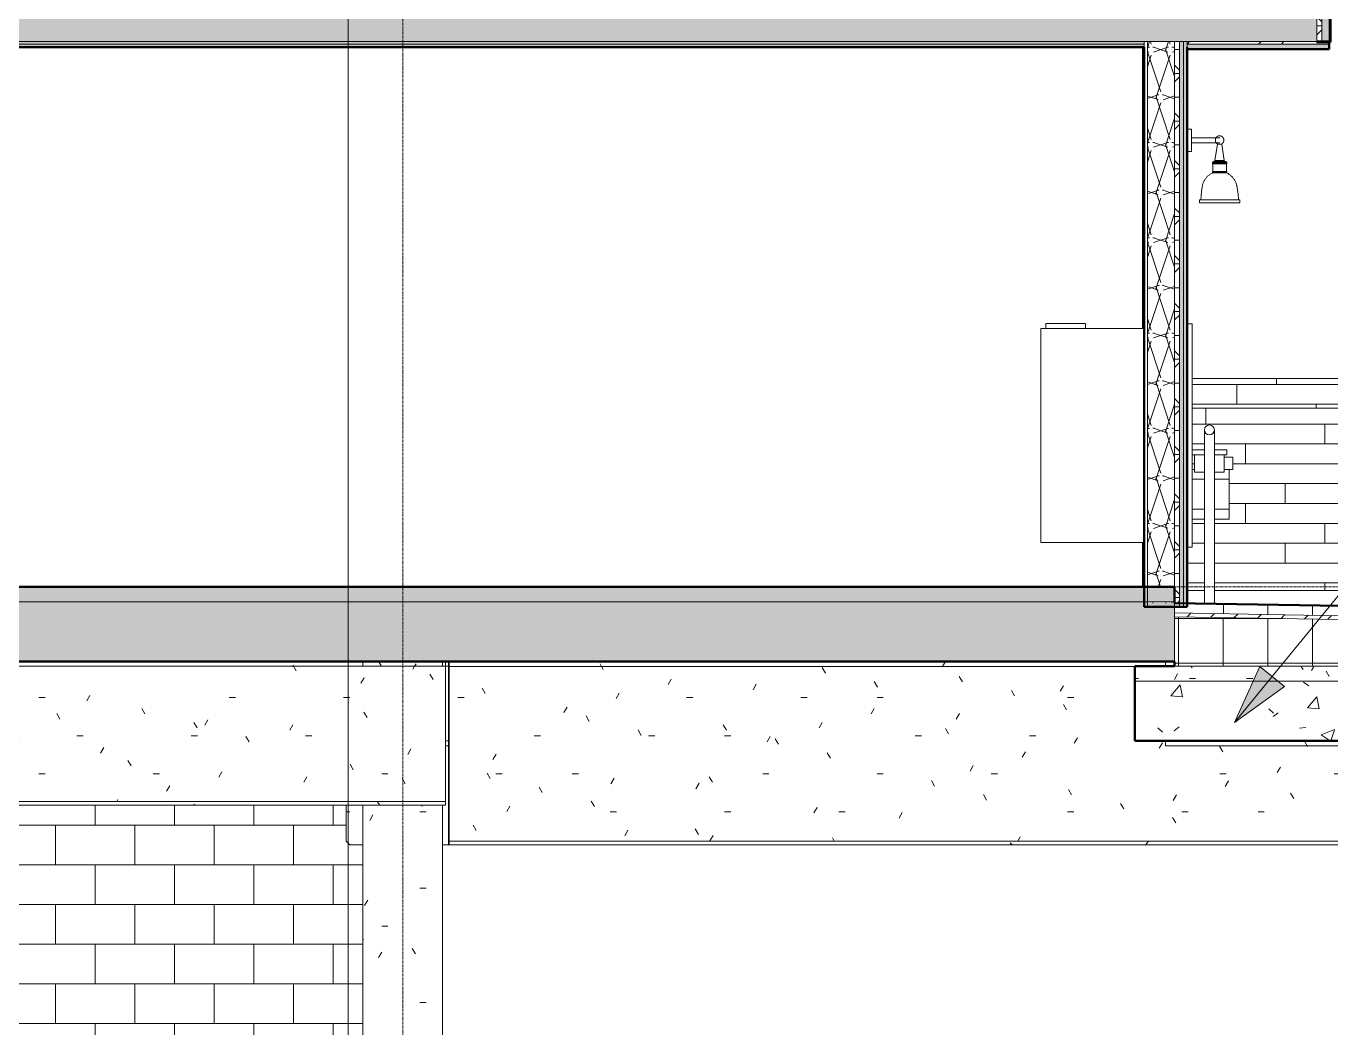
# Model space of a CAD drawing. Header units: inches. Extents: x -4168 to 1483, y -300 to 637.
# Drawn here: x 821.5 to 1084.5, y -88.9 to 113 of the extents above; entities that cross this region are included whole.
import ezdxf

# ---------------------------------------------------------------- set-up
doc = ezdxf.new("R2010")
doc.units = ezdxf.units.IN
doc.header["$MEASUREMENT"] = 0
doc.linetypes.add('Grid Line 1_2_', pattern=[0.875, 0.5, -0.125, 0.125, -0.125])
for name, color, linetype, lineweight in [('0-5', 170, 'Continuous', 5), ('A-CLNG', 13, 'Continuous', 13), ('A-CLNG-1', 135, 'Continuous', 13), ('A-CLNG-2', 254, 'Continuous', 13), ('A-CLNG-3', 13, 'Continuous', 50), ('A-CLNG-PATT-1', 13, 'Continuous', 9), ('A-FLOR-3', 251, 'Continuous', 5), ('A-FLOR-7', 192, 'Continuous', 50), ('A-FLOR-8', 135, 'Continuous', 13), ('A-FLOR-LEVL-1', 51, 'Grid Line 1_2_', 9), ('A-FLOR-MCUT', 51, 'Continuous', 13), ('A-FLOR-PATT-1', 55, 'Continuous', 9), ('A-FLOR-PATT-2', 8, 'Continuous', 9), ('A-GENM-1', 55, 'Continuous', 9), ('A-WALL', 113, 'Continuous', 13), ('A-WALL-3', 135, 'Continuous', 13), ('A-WALL-5', 251, 'Continuous', 5), ('A-WALL-6', 8, 'Continuous', 5), ('A-WALL-7', 254, 'Continuous', 13), ('A-WALL-9', 113, 'Continuous', 50), ('A-WALL-PATT-3', 55, 'Continuous', 9), ('A-WALL-PATT-5', 111, 'Continuous', 9), ('E-LITE-EQPM-1', 55, 'Continuous', 9), ('G-ANNO-SYMB-1', 111, 'Continuous', 9), ('G-ANNO-TEXT', 231, 'Continuous', 9), ('I-WALL-2', 135, 'Continuous', 13), ('Q-SPCQ-1', 55, 'Continuous', 9), ('S-BEAM-1', 55, 'Continuous', 9), ('S-COLS-1', 55, 'Continuous', 9), ('S-GRID-1', 1, 'Grid Line 1_2_', 9)]:
    doc.layers.add(name, color=color, linetype=linetype, lineweight=lineweight)
pattern_1 = [(0, (99.771, 146.633), (30.72, 7.68), [1.267, -21.773, 1.267, -21.773, -122.88]), (0, (99.771, 146.633), (30.72, 7.68), [-46.08, 1.267, -44.813, 1.267, -21.773, -53.76]), (0, (99.771, 146.633), (30.72, 7.68), [-115.2, 1.267, -14.093, 1.267, -37.133]), (120, (111.291, 150.473), (-22.011075, 22.7643), [1.267, -21.773, 1.267, -21.773, -122.88]), (120, (111.291, 150.473), (-22.011075, 22.7643), [-46.08, 1.267, -44.813, 1.267, -21.773, -53.76]), (120, (111.291, 150.473), (-22.011075, 22.7643), [-115.2, 1.267, -14.093, 1.267, -37.133]), (240, (115.131, 165.833), (-8.708925, -30.4443), [1.267, -21.773, 1.267, -21.773, -122.88]), (240, (115.131, 165.833), (-8.708925, -30.4443), [-46.08, 1.267, -44.813, 1.267, -21.773, -53.76]), (240, (115.131, 165.833), (-8.708925, -30.4443), [-115.2, 1.267, -14.093, 1.267, -37.133])]
pattern_2 = [(161.57, (100.2508, 147.113), (-3.8399538, -1.54e-05), [0, -27.322, 3.034, 0]), (18.43, (99.2908, 147.113), (-3.8399538, 1.54e-05), [0, -27.322, 3.034, 0]), (108.43, (100.2508, 147.113), (1.919622, -9.6005246), [9.106, -21.25]), (71.57, (99.2908, 147.113), (1.919622, 9.6005246), [9.106, -21.25])]
pattern_3 = [(0, (99.771, 146.633), (0, 4.798), []), (315, (99.7708, 146.633), (4.798427, 0), [6.786, -6.786]), (45, (99.7708, 146.633), (4.798427, 0), [6.786, -6.786])]
pattern_4 = [(0, (-10964.796, 146.633), (30.72, 7.68), [1.267, -21.773, 1.267, -21.773, -122.88]), (0, (-10964.796, 146.633), (30.72, 7.68), [-46.08, 1.267, -44.813, 1.267, -21.773, -53.76]), (0, (-10964.796, 146.633), (30.72, 7.68), [-115.2, 1.267, -14.093, 1.267, -37.133]), (120, (-10953.276, 150.473), (-22.011075, 22.7643), [1.267, -21.773, 1.267, -21.773, -122.88]), (120, (-10953.276, 150.473), (-22.011075, 22.7643), [-46.08, 1.267, -44.813, 1.267, -21.773, -53.76]), (120, (-10953.276, 150.473), (-22.011075, 22.7643), [-115.2, 1.267, -14.093, 1.267, -37.133]), (240, (-10949.436, 165.833), (-8.708925, -30.4443), [1.267, -21.773, 1.267, -21.773, -122.88]), (240, (-10949.436, 165.833), (-8.708925, -30.4443), [-46.08, 1.267, -44.813, 1.267, -21.773, -53.76]), (240, (-10949.436, 165.833), (-8.708925, -30.4443), [-115.2, 1.267, -14.093, 1.267, -37.133])]
pattern_5 = [(50, (99.77, 146.633), (27.5427, -2.4099), [2.88, -31.68]), (355, (99.77, 146.633), (-5.32784, 28.8843), [2.304, -25.344]), (100.451, (102.067, 146.432), (22.2153, 26.4739), [2.448, -26.924]), (46.184, (99.77, 154.313), (40.9819, -6.3564), [4.32, -47.52]), (96.636, (103.187, 153.784), (35.8907, 37.4062), [3.671, -40.386]), (351.184, (99.77, 154.313), (35.891, 37.4062), [3.456, -38.016]), (21, (103.61, 152.393), (22.92104, -15.46073), [2.88, -31.68]), (326, (103.61, 152.393), (9.3435, 27.84574), [2.304, -25.344]), (71.451, (105.522, 151.105), (32.2648, 12.3844), [2.448, -26.924]), (37.5, (99.771, 146.633), (0.466855, 12.78271), [1.267, -23.77, 1.267, -24.461, -25.44]), (37.5, (99.771, 146.633), (0.466855, 12.78271), [-50.765, 1.267, -24.173]), (7.5, (99.771, 146.633), (10.10159, 15.14509), [1.267, -13.402, 1.267, -23.194, -9.696]), (7.5, (99.771, 146.633), (10.10159, 15.14509), [-39.13, 1.267, -8.429]), (327.5, (91.208, 146.633), (20.49916, -0.86578), [1.267, -8.333, 1.267, -28.685, -39.744]), (327.5, (91.208, 146.633), (20.49916, -0.86578), [-39.552, 1.267, -38.477]), (317.5, (87.368, 146.633), (22.39478, 3.8443), [1.267, -11.213, 1.267, -18.624, -28.224]), (317.5, (87.368, 146.633), (22.39478, 3.8443), [-32.371, 1.267, -26.957])]
pattern_6 = [(0, (99.771, 146.633), (15.36, 3.84), [1.267, -10.253, 1.267, -10.253, -61.44]), (0, (99.771, 146.633), (15.36, 3.84), [-23.04, 1.267, -21.773, 1.267, -10.253, -26.88]), (0, (99.771, 146.633), (15.36, 3.84), [-57.6, 1.267, -6.413, 1.267, -17.933]), (120, (105.531, 148.553), (-11.005538, 11.38215), [1.267, -10.253, 1.267, -10.253, -61.44]), (120, (105.531, 148.553), (-11.005538, 11.38215), [-23.04, 1.267, -21.773, 1.267, -10.253, -26.88]), (120, (105.531, 148.553), (-11.005538, 11.38215), [-57.6, 1.267, -6.413, 1.267, -17.933]), (240, (107.451, 156.233), (-4.354462, -15.22215), [1.267, -10.253, 1.267, -10.253, -61.44]), (240, (107.451, 156.233), (-4.354462, -15.22215), [-23.04, 1.267, -21.773, 1.267, -10.253, -26.88]), (240, (107.451, 156.233), (-4.354462, -15.22215), [-57.6, 1.267, -6.413, 1.267, -17.933])]

# ---------------------------------------------------------------- blocks, each defined once
blk = doc.blocks.new('CTR - 1st Phase - Common Walls_rvt-2-BUILDING SECTION - EAST_WEST AT RAMP - LOOKING SOUTH')
at = {"layer": 'I-WALL-2'}
for p, q in [((-10018.09, 52.06), (-10018.09, 108.75)), ((-10018.09, 0), (-10018.09, 8.94))]:
    blk.add_line(p, q, dxfattribs=at)
blk = doc.blocks.new('Concrete-Rectangular-Column - ONE-V15-BUILDING SECTION - EAST_WEST AT RAMP - LOOKING SOUTH')
at = {"layer": 'S-COLS-1'}
h = blk.add_hatch(dxfattribs=at)
h.set_pattern_fill('FP_23', color=256, style=0, pattern_type=2)
h.set_pattern_definition(pattern_4)
h.paths.add_polyline_path([(-10175.19, -151.75), (-10159.19, -151.75), (-10159.19, -44), (-10175.19, -44)], flags=0)
h.paths.add_polyline_path([(-10175.19, -16), (-10159.19, -16), (-10159.19, -15), (-10175.19, -15)], flags=0)
for p, q in [((-10175.19, -15), (-10175.19, -16)), ((-10159.19, -15), (-10159.19, -16)), ((-10175.19, -44), (-10175.19, -151.75)), ((-10159.19, -44), (-10159.19, -151.75))]:
    blk.add_line(p, q, dxfattribs=at)
blk = doc.blocks.new('gas_meter_manifold_5854 - Plumbing Gas Meter 3d Manifolded-2102305-BUILDING SECTION - EAST_WEST AT RAMP - LOOKING SOUTH')
at = {"layer": 'A-GENM-1'}
for p, q in [((-10005.59, 31.63), (-10005.59, -3.35)), ((-10003.59, -3.37), (-10003.59, 31.63)), ((-10003.59, -3.37), (-10004.59, -3.37))]:
    blk.add_line(p, q, dxfattribs=at)
for start, end in [(90, 270), (270, 90)]:
    blk.add_arc((-10004.59, 31.63), 1, start, end, dxfattribs=at)
for points in [[(-10005.59, 31.63), (-10005.59, 31.57), (-10005.58, 31.51), (-10005.57, 31.44)], [(-10003.61, 31.44), (-10003.59, 31.51), (-10003.59, 31.57), (-10003.59, 31.63)], [(-10005.27, 30.91), (-10005.26, 30.9), (-10005.23, 30.87), (-10005.19, 30.83), (-10005.14, 30.8), (-10005.11, 30.78), (-10005.09, 30.77)], [(-10004.09, 30.77), (-10004.07, 30.78), (-10004.03, 30.8), (-10003.99, 30.83), (-10003.94, 30.87), (-10003.91, 30.9), (-10003.9, 30.91)]]:
    blk.add_open_spline(points, degree=3, dxfattribs=at)
for points, knots in [([(-10005.54, 31.33), (-10005.53, 31.31), (-10005.51, 31.25), (-10005.49, 31.2), (-10005.48, 31.18)], [0.224092, 0.224092, 0.224092, 0.224092, 0.2857143, 0.3456524, 0.3456524, 0.3456524, 0.3456524]), ([(-10005.49, 31.21), (-10005.49, 31.21), (-10005.5, 31.23), (-10005.51, 31.26), (-10005.52, 31.27)], [0.67975318, 0.67975318, 0.67975318, 0.67975318, 0.6875, 0.7309417, 0.7309417, 0.7309417, 0.7309417]), ([(-10005.39, 31.04), (-10005.4, 31.05), (-10005.41, 31.07), (-10005.43, 31.09), (-10005.43, 31.1)], [0.54233615, 0.54233615, 0.54233615, 0.54233615, 0.5625, 0.59620841, 0.59620841, 0.59620841, 0.59620841]), ([(-10005.41, 31.07), (-10005.41, 31.06), (-10005.38, 31.03), (-10005.36, 30.99), (-10005.34, 30.97), (-10005.33, 30.97)], [0.42857143, 0.42857143, 0.42857143, 0.42857143, 0.46428571, 0.5, 0.51997762, 0.51997762, 0.51997762, 0.51997762]), ([(-10003.84, 30.97), (-10003.84, 30.97), (-10003.81, 31.01), (-10003.78, 31.04), (-10003.76, 31.07)], [0.48002238, 0.48002238, 0.48002238, 0.48002238, 0.5, 0.57142857, 0.57142857, 0.57142857, 0.57142857]), ([(-10003.74, 31.1), (-10003.75, 31.09), (-10003.76, 31.07), (-10003.78, 31.05), (-10003.78, 31.04)], [0.40379159, 0.40379159, 0.40379159, 0.40379159, 0.4375, 0.45766385, 0.45766385, 0.45766385, 0.45766385]), ([(-10003.7, 31.18), (-10003.68, 31.2), (-10003.66, 31.25), (-10003.64, 31.31), (-10003.63, 31.33)], [0.6543476, 0.6543476, 0.6543476, 0.6543476, 0.7142857, 0.775908, 0.775908, 0.775908, 0.775908]), ([(-10003.65, 31.27), (-10003.66, 31.26), (-10003.67, 31.23), (-10003.68, 31.21), (-10003.68, 31.21)], [0.2690583, 0.2690583, 0.2690583, 0.2690583, 0.3125, 0.32024682, 0.32024682, 0.32024682, 0.32024682])]:
    blk.add_open_spline(points, degree=3, knots=knots, dxfattribs=at)
blk = doc.blocks.new('Plumbing Gas Meter 3d single - Plumbing Gas Meter 3d single-2101173-BUILDING SECTION - EAST_WEST AT RAMP - LOOKING SOUTH')
at = {"layer": 'Q-SPCQ-1'}
for p, q in [((-10008.09, 27.63), (-10008.09, 26.63)), ((-10008.09, 27.63), (-10007.09, 27.63)), ((-10007.09, 26.63), (-10008.09, 26.63)), ((-10007.59, 26.63), (-10007.59, 23.14)), ((-10007.09, 27.63), (-10005.59, 27.63)), ((-10005.59, 26.63), (-10007.09, 26.63)), ((-10003.59, 27.63), (-10002.09, 27.63)), ((-10002.09, 26.63), (-10003.59, 26.63)), ((-10002.09, 27.63), (-10001.09, 27.63)), ((-10001.09, 26.63), (-10002.09, 26.63)), ((-10001.59, 26.63), (-10001.59, 23.14)), ((-10001.09, 26.63), (-10001.09, 27.63)), ((-9999.84, 26.13), (-10001.59, 26.13)), ((-9999.84, 26.13), (-9999.84, 23.63)), ((-10007.59, 23.63), (-10008.09, 23.63)), ((-10008.09, 21.69), (-10005.59, 21.69)), ((-10005.59, 23.14), (-10007.59, 23.14)), ((-10001.59, 23.14), (-10003.59, 23.14)), ((-10003.59, 21.69), (-10000.59, 21.69)), ((-10000.59, 23.63), (-10001.59, 23.63)), ((-10000.59, 23.63), (-10000.59, 21.69)), ((-9999.84, 23.63), (-10000.59, 23.63)), ((-10000.59, 21.69), (-10000.59, 15.69)), ((-10008.09, 15.69), (-10005.59, 15.69)), ((-10008.09, 13.63), (-10005.59, 13.63)), ((-10003.59, 15.69), (-10000.59, 15.69)), ((-10003.59, 13.63), (-10000.59, 13.63)), ((-10000.59, 15.69), (-10000.59, 13.63))]:
    blk.add_line(p, q, dxfattribs=at)
blk = doc.blocks.new('VISA-OW2400-02-SASS - OW2400-L30K-MVOLT-V18-BUILDING SECTION - EAST_WEST AT RAMP - LOOKING SOUTH')
at = {"layer": 'E-LITE-EQPM-1'}
for p, q in [((-10008.22, 92.25), (-10009.02, 92.25)), ((-10009.02, 90), (-10009.02, 92.25)), ((-10008.22, 92.25), (-10008.22, 90)), ((-10009.02, 87.75), (-10009.02, 90)), ((-10002.46, 90.5), (-10008.22, 90.5)), ((-10008.22, 90), (-10008.22, 87.75)), ((-10008.22, 89.5), (-10002.46, 89.5)), ((-10009.02, 87.75), (-10008.22, 87.75)), ((-10002.96, 89.22), (-10003.48, 85.93)), ((-10002.11, 89.22), (-10002.96, 89.22)), ((-10001.59, 85.93), (-10002.11, 89.22)), ((-10003.98, 85.54), (-10003.98, 85.29)), ((-10001.08, 85.54), (-10003.98, 85.54)), ((-10003.98, 85.29), (-10003.91, 85.22)), ((-10001.08, 85.29), (-10003.98, 85.29)), ((-10003.91, 85.22), (-10003.91, 83.72)), ((-10001.15, 85.22), (-10003.91, 85.22)), ((-10002.94, 85.7), (-10003.7, 85.7)), ((-10003.7, 85.7), (-10003.48, 85.7)), ((-10001.59, 85.93), (-10003.48, 85.93)), ((-10001.36, 85.7), (-10002.89, 85.7)), ((-10001.7, 85.7), (-10001.36, 85.7)), ((-10001.15, 85.22), (-10001.08, 85.29)), ((-10001.15, 83.72), (-10001.15, 85.22)), ((-10001.08, 85.29), (-10001.08, 85.54)), ((-10003.91, 83.72), (-10003.98, 83.66)), ((-10003.98, 83.66), (-10003.98, 83.41)), ((-10001.08, 83.66), (-10003.98, 83.66)), ((-10001.08, 83.41), (-10003.98, 83.41)), ((-10001.15, 83.72), (-10003.91, 83.72)), ((-10001.08, 83.66), (-10001.15, 83.72)), ((-10001.08, 83.41), (-10001.08, 83.66)), ((-10006.59, 77.98), (-10006.59, 77.38)), ((-10006.59, 77.98), (-9998.48, 77.98)), ((-9998.48, 77.38), (-10006.59, 77.38)), ((-9998.48, 77.38), (-9998.48, 77.98))]:
    blk.add_line(p, q, dxfattribs=at)
at = {"layer": 'E-LITE-EQPM-1', "flags": 128}
for points in [[(-10002.96, 89.22), (-10002.99, 89.24), (-10003.02, 89.26), (-10003.05, 89.29), (-10003.07, 89.31), (-10003.1, 89.34), (-10003.13, 89.36), (-10003.15, 89.39), (-10003.18, 89.42), (-10003.2, 89.45), (-10003.22, 89.48), (-10003.24, 89.51), (-10003.26, 89.54), (-10003.28, 89.57), (-10003.29, 89.6), (-10003.31, 89.64), (-10003.32, 89.67), (-10003.34, 89.71), (-10003.35, 89.74), (-10003.36, 89.78), (-10003.36, 89.81), (-10003.37, 89.85), (-10003.38, 89.89), (-10003.38, 89.92), (-10003.38, 89.96), (-10003.38, 90), (-10003.38, 90.03), (-10003.38, 90.07), (-10003.38, 90.11), (-10003.37, 90.14), (-10003.37, 90.18), (-10003.36, 90.22), (-10003.35, 90.25), (-10003.34, 90.29), (-10003.33, 90.32), (-10003.31, 90.36), (-10003.3, 90.39), (-10003.28, 90.42), (-10003.26, 90.46), (-10003.25, 90.49), (-10003.23, 90.52), (-10003.2, 90.55), (-10003.18, 90.58), (-10003.16, 90.61), (-10003.13, 90.63), (-10003.11, 90.66), (-10003.08, 90.68), (-10003.05, 90.71), (-10003.02, 90.73), (-10002.99, 90.75), (-10002.96, 90.77), (-10002.93, 90.79), (-10002.9, 90.81), (-10002.87, 90.83), (-10002.83, 90.84), (-10002.8, 90.86), (-10002.77, 90.87), (-10002.73, 90.88), (-10002.7, 90.89), (-10002.66, 90.9), (-10002.62, 90.91), (-10002.59, 90.91), (-10002.55, 90.92), (-10002.53, 90.92)], [(-10002.53, 90.92), (-10002.5, 90.92), (-10002.46, 90.91), (-10002.42, 90.91), (-10002.39, 90.9), (-10002.35, 90.89), (-10002.32, 90.88), (-10002.28, 90.87), (-10002.25, 90.85), (-10002.21, 90.84), (-10002.18, 90.82), (-10002.15, 90.8), (-10002.12, 90.78), (-10002.09, 90.76), (-10002.06, 90.74), (-10002.03, 90.72), (-10002, 90.7), (-10001.97, 90.67), (-10001.94, 90.65), (-10001.92, 90.62), (-10001.89, 90.59), (-10001.87, 90.56), (-10001.85, 90.53), (-10001.83, 90.5), (-10001.81, 90.47), (-10001.79, 90.44), (-10001.77, 90.41), (-10001.76, 90.37), (-10001.75, 90.34), (-10001.73, 90.3), (-10001.72, 90.27), (-10001.71, 90.23), (-10001.7, 90.2), (-10001.7, 90.16), (-10001.69, 90.12), (-10001.69, 90.09), (-10001.68, 90.05), (-10001.68, 90.01), (-10001.68, 89.98), (-10001.68, 89.94), (-10001.69, 89.9), (-10001.69, 89.87), (-10001.7, 89.83), (-10001.7, 89.79), (-10001.71, 89.76), (-10001.72, 89.72), (-10001.74, 89.69), (-10001.75, 89.65), (-10001.76, 89.62), (-10001.78, 89.59), (-10001.8, 89.55), (-10001.82, 89.52), (-10001.84, 89.49), (-10001.86, 89.46), (-10001.88, 89.43), (-10001.9, 89.4), (-10001.93, 89.38), (-10001.95, 89.35), (-10001.98, 89.32), (-10002.01, 89.3), (-10002.03, 89.28), (-10002.06, 89.25), (-10002.09, 89.23), (-10002.11, 89.22)], [(-10003.98, 85.54), (-10003.97, 85.56), (-10003.96, 85.57), (-10003.94, 85.58), (-10003.93, 85.59), (-10003.92, 85.61), (-10003.9, 85.62), (-10003.89, 85.63), (-10003.87, 85.64), (-10003.86, 85.65), (-10003.84, 85.66), (-10003.83, 85.66), (-10003.81, 85.67), (-10003.79, 85.68), (-10003.78, 85.68), (-10003.76, 85.69), (-10003.74, 85.69), (-10003.72, 85.7), (-10003.71, 85.7), (-10003.7, 85.7)], [(-10003.7, 85.7), (-10003.69, 85.7), (-10003.69, 85.7), (-10003.68, 85.7), (-10003.67, 85.71), (-10003.66, 85.71), (-10003.65, 85.71), (-10003.64, 85.71), (-10003.63, 85.71), (-10003.62, 85.72), (-10003.62, 85.72), (-10003.61, 85.72), (-10003.6, 85.73), (-10003.59, 85.73), (-10003.58, 85.74), (-10003.58, 85.74), (-10003.57, 85.75), (-10003.56, 85.75), (-10003.55, 85.76), (-10003.55, 85.76), (-10003.54, 85.77), (-10003.54, 85.78), (-10003.53, 85.78), (-10003.52, 85.79), (-10003.52, 85.8), (-10003.51, 85.81), (-10003.51, 85.81), (-10003.5, 85.82), (-10003.5, 85.83), (-10003.5, 85.84), (-10003.49, 85.85), (-10003.49, 85.85), (-10003.49, 85.86), (-10003.49, 85.87), (-10003.48, 85.88), (-10003.48, 85.89), (-10003.48, 85.9), (-10003.48, 85.91), (-10003.48, 85.92), (-10003.48, 85.93), (-10003.48, 85.93)], [(-10001.59, 85.93), (-10001.59, 85.92), (-10001.59, 85.91), (-10001.59, 85.9), (-10001.58, 85.89), (-10001.58, 85.88), (-10001.58, 85.87), (-10001.58, 85.87), (-10001.58, 85.86), (-10001.57, 85.85), (-10001.57, 85.84), (-10001.57, 85.83), (-10001.56, 85.82), (-10001.56, 85.82), (-10001.55, 85.81), (-10001.55, 85.8), (-10001.54, 85.79), (-10001.54, 85.79), (-10001.53, 85.78), (-10001.53, 85.77), (-10001.52, 85.77), (-10001.51, 85.76), (-10001.51, 85.75), (-10001.5, 85.75), (-10001.49, 85.74), (-10001.48, 85.74), (-10001.48, 85.73), (-10001.47, 85.73), (-10001.46, 85.72), (-10001.45, 85.72), (-10001.44, 85.72), (-10001.44, 85.71), (-10001.43, 85.71), (-10001.42, 85.71), (-10001.41, 85.71), (-10001.4, 85.71), (-10001.39, 85.7), (-10001.38, 85.7), (-10001.37, 85.7), (-10001.36, 85.7), (-10001.36, 85.7)], [(-10001.36, 85.7), (-10001.34, 85.7), (-10001.33, 85.69), (-10001.31, 85.69), (-10001.29, 85.68), (-10001.27, 85.68), (-10001.26, 85.67), (-10001.24, 85.66), (-10001.22, 85.66), (-10001.21, 85.65), (-10001.19, 85.64), (-10001.18, 85.63), (-10001.16, 85.62), (-10001.15, 85.61), (-10001.14, 85.59), (-10001.12, 85.58), (-10001.11, 85.57), (-10001.1, 85.56), (-10001.08, 85.54), (-10001.08, 85.54)], [(-10005.98, 80.85), (-10005.95, 80.99), (-10005.92, 81.12), (-10005.88, 81.26), (-10005.83, 81.4), (-10005.78, 81.53), (-10005.72, 81.66), (-10005.66, 81.79), (-10005.59, 81.91), (-10005.52, 82.04), (-10005.44, 82.16), (-10005.36, 82.28), (-10005.27, 82.39), (-10005.18, 82.5), (-10005.09, 82.61), (-10004.99, 82.71), (-10004.88, 82.81), (-10004.77, 82.9), (-10004.66, 82.99), (-10004.55, 83.08), (-10004.43, 83.16), (-10004.31, 83.23), (-10004.18, 83.3), (-10004.06, 83.37), (-10003.98, 83.41)], [(-10001.08, 83.41), (-10000.96, 83.34), (-10000.83, 83.28), (-10000.71, 83.2), (-10000.59, 83.12), (-10000.47, 83.04), (-10000.36, 82.95), (-10000.25, 82.86), (-10000.14, 82.77), (-10000.04, 82.67), (-9999.94, 82.56), (-9999.85, 82.45), (-9999.76, 82.34), (-9999.67, 82.23), (-9999.59, 82.11), (-9999.52, 81.99), (-9999.45, 81.86), (-9999.38, 81.74), (-9999.32, 81.61), (-9999.27, 81.47), (-9999.22, 81.34), (-9999.17, 81.2), (-9999.13, 81.07), (-9999.1, 80.93), (-9999.08, 80.85)], [(-10006.34, 77.98), (-10006.27, 78.83), (-10006.18, 79.68), (-10006.04, 80.52), (-10005.98, 80.85)], [(-9999.08, 80.85), (-9998.94, 80), (-9998.82, 79.16), (-9998.75, 78.3), (-9998.73, 77.98)]]:
    blk.add_lwpolyline(points, dxfattribs=at)
blk = doc.blocks.new('V-Series_EWC4_SPVU_RFA_2015 - 1ST FLOOR-V19-BUILDING SECTION - EAST_WEST AT RAMP - LOOKING SOUTH')
at = {"layer": 'A-GENM-1'}
for p, q in [((-10037.53, 53.06), (-10029.53, 53.06)), ((-10037.53, 52.06), (-10037.53, 53.06)), ((-10029.53, 53.06), (-10029.53, 52.06)), ((-10008.09, 53), (-10009.09, 53)), ((-10008.09, 53), (-10008.09, 8)), ((-10038.53, 52.06), (-10017.71, 52.06)), ((-10038.53, 51.56), (-10038.53, 52.06)), ((-10038.53, 8.94), (-10038.53, 51.56)), ((-10017.71, 8.94), (-10038.53, 8.94)), ((-10008.09, 8), (-10009.09, 8))]:
    blk.add_line(p, q, dxfattribs=at)
blk = doc.blocks.new('Beam 2 Levels - _A_-2543524-BUILDING SECTION - EAST_WEST AT RAMP - LOOKING SOUTH')
at = {"layer": 'S-BEAM-1'}
h = blk.add_hatch(dxfattribs=at)
h.set_pattern_fill('FP_23', color=256, style=0, pattern_type=2)
h.set_pattern_definition(pattern_4)
h.paths.add_polyline_path([(-10157.85, -16.02), (-10157.85, -15), (-10157.96, -15), (-10157.96, -16.02)], flags=0)
h.paths.add_polyline_path([(-10013.45, -16), (-10011.59, -16), (-10011.59, -15), (-10013.45, -15)], flags=0)
h = blk.add_hatch(dxfattribs=at)
h.set_pattern_fill('FP_23', color=256, style=0, pattern_type=2)
h.set_pattern_definition(pattern_4)
h.paths.add_polyline_path([(-10157.96, -51.21), (-10157.85, -51.2), (-10157.85, -16.02), (-10157.96, -16.02), (-10157.96, -32)], flags=0)
h = blk.add_hatch(dxfattribs=at)
h.set_pattern_fill('FP_56', color=256, style=0, pattern_type=2)
h.set_pattern_definition([(0, (-10964.796, 349.91), (30.72, 5.431), [1.267, -21.773, 1.267, -21.773, -122.88]), (0, (-10964.796, 349.91), (30.72, 5.431), [-46.08, 1.267, -44.813, 1.267, -21.773, -53.76]), (0, (-10964.796, 349.91), (30.72, 5.431), [-115.2, 1.267, -14.093, 1.267, -37.133]), (129.232, (-10953.276, 352.626), (-22.01134, 16.097085), [1.002, -17.213, 1.002, -114.358]), (129.232, (-10953.276, 352.626), (-22.01134, 16.097085), [-19.217, -17.213, 1.002, -35.428, -60.716]), (129.232, (-10953.276, 352.626), (-22.01134, 16.097085), [-72.859, 1.002, -17.213, 1.002, -41.499]), (129.232, (-10953.276, 352.626), (-22.01134, 16.097085), [-92.075, -11.141, 1.002, -29.356]), (230.768, (-10949.436, 363.487), (-8.709237, -21.52714), [1.002, -17.213, 1.002, -114.358]), (230.768, (-10949.436, 363.487), (-8.709237, -21.52714), [-19.217, -17.213, 1.002, -35.428, -60.716]), (230.768, (-10949.436, 363.487), (-8.709237, -21.52714), [-72.859, 1.002, -17.213, 1.002, -41.499]), (230.768, (-10949.436, 363.487), (-8.709237, -21.52714), [-92.075, -11.141, 1.002, -29.356])])
h.paths.add_polyline_path([(-10157.85, -52), (-10157.85, -51.21), (-10157.96, -51.21), (-10157.96, -52)], flags=0)
for p, q in [((-10157.96, -16.02), (-10157.96, -15)), ((-10157.96, -51.21), (-10157.96, -16.02)), ((-10157.85, -16.02), (-10157.96, -16.02)), ((-10157.96, -52), (-10157.96, -51.21)), ((-10157.85, -51.21), (-10157.96, -51.21)), ((-10157.85, -52), (-10157.96, -52))]:
    blk.add_line(p, q, dxfattribs=at)
blk = doc.blocks.new('Inverted Tee Beam - 24IT40-2543527-BUILDING SECTION - EAST_WEST AT RAMP - LOOKING SOUTH')
at = {"layer": 'S-BEAM-1'}
h = blk.add_hatch(dxfattribs=at)
h.set_pattern_fill('FP_23', color=256, style=0, pattern_type=2)
h.set_pattern_definition(pattern_4)
h.paths.add_polyline_path([(-10450.79, -16), (-10175.19, -16), (-10175.19, -15), (-10458.16, -15), (-10458.16, -16)], flags=0)
h.paths.add_polyline_path([(-10158.57, -16), (-10158.57, -15), (-10159.19, -15), (-10159.19, -16)], flags=0)
h = blk.add_hatch(dxfattribs=at)
h.set_pattern_fill('FP_23', color=256, style=0, pattern_type=2)
h.set_pattern_definition(pattern_4)
h.paths.add_polyline_path([(-10274.24, -43.21), (-10158.57, -43.21), (-10158.57, -16), (-10458.16, -16), (-10458.16, -43.21), (-10353.74, -43.21)], flags=0)
h = blk.add_hatch(dxfattribs=at)
h.set_pattern_fill('FP_57', color=256, style=0, pattern_type=2)
h.set_pattern_definition([(0, (-10964.796, 190.41), (30.72, 5.431), [1.267, -21.773, 1.267, -21.773, -122.88]), (0, (-10964.796, 190.41), (30.72, 5.431), [-46.08, 1.267, -44.813, 1.267, -21.773, -53.76]), (0, (-10964.796, 190.41), (30.72, 5.431), [-115.2, 1.267, -14.093, 1.267, -37.133]), (129.232, (-10953.276, 193.126), (-22.01134, 16.097085), [1.002, -17.213, 1.002, -114.358]), (129.232, (-10953.276, 193.126), (-22.01134, 16.097085), [-19.217, -17.213, 1.002, -35.428, -60.716]), (129.232, (-10953.276, 193.126), (-22.01134, 16.097085), [-72.859, 1.002, -17.213, 1.002, -41.499]), (129.232, (-10953.276, 193.126), (-22.01134, 16.097085), [-92.075, -11.141, 1.002, -29.356]), (230.768, (-10949.436, 203.987), (-8.709237, -21.52714), [1.002, -17.213, 1.002, -114.358]), (230.768, (-10949.436, 203.987), (-8.709237, -21.52714), [-19.217, -17.213, 1.002, -35.428, -60.716]), (230.768, (-10949.436, 203.987), (-8.709237, -21.52714), [-72.859, 1.002, -17.213, 1.002, -41.499]), (230.768, (-10949.436, 203.987), (-8.709237, -21.52714), [-92.075, -11.141, 1.002, -29.356])])
h.paths.add_polyline_path([(-10353.23, -44), (-10158.57, -44), (-10158.57, -43.21), (-10458.16, -43.21), (-10458.16, -44), (-10387.39, -44)], flags=0)
for p, q in [((-10158.57, -15), (-10158.57, -16)), ((-10458.16, -16), (-10158.57, -16)), ((-10158.57, -16), (-10158.57, -43.21)), ((-10458.16, -43.21), (-10158.57, -43.21)), ((-10458.16, -44), (-10158.57, -44)), ((-10158.57, -43.21), (-10158.57, -44))]:
    blk.add_line(p, q, dxfattribs=at)
blk = doc.blocks.new('Beam 2 Levels - _A_-2543543-BUILDING SECTION - EAST_WEST AT RAMP - LOOKING SOUTH')
at = {"layer": 'S-BEAM-1'}
h = blk.add_hatch(dxfattribs=at)
h.set_pattern_fill('FP_23', color=256, style=0, pattern_type=2)
h.set_pattern_definition(pattern_4)
h.paths.add_polyline_path([(-10157.85, -16.02), (-10013.45, -16), (-10013.45, -15), (-10157.85, -15)], flags=0)
h = blk.add_hatch(dxfattribs=at)
h.set_pattern_fill('FP_23', color=256, style=0, pattern_type=2)
h.set_pattern_definition(pattern_4)
h.paths.add_polyline_path([(-10071.94, -51.21), (-9966.88, -51.21), (-9966.88, -32), (-10013.45, -32), (-10013.45, -31), (-10019.59, -31), (-10019.59, -16.02), (-10157.85, -16.02), (-10157.85, -51.21), (-10148.64, -51.21)], flags=0)
h = blk.add_hatch(dxfattribs=at)
h.set_pattern_fill('FP_23', color=256, style=0, pattern_type=2)
h.set_pattern_definition(pattern_4)
h.paths.add_polyline_path([(-10009.45, -32), (-9966.88, -32), (-9966.88, -31), (-10013.45, -31), (-10013.45, -32)], flags=0)
h = blk.add_hatch(dxfattribs=at)
h.set_pattern_fill('FP_59', color=256, style=0, pattern_type=2)
h.set_pattern_definition([(0, (-10964.796, 186.41), (30.72, 5.431), [1.267, -21.773, 1.267, -21.773, -122.88]), (0, (-10964.796, 186.41), (30.72, 5.431), [-46.08, 1.267, -44.813, 1.267, -21.773, -53.76]), (0, (-10964.796, 186.41), (30.72, 5.431), [-115.2, 1.267, -14.093, 1.267, -37.133]), (129.232, (-10953.276, 189.126), (-22.01134, 16.097085), [1.002, -17.213, 1.002, -114.358]), (129.232, (-10953.276, 189.126), (-22.01134, 16.097085), [-19.217, -17.213, 1.002, -35.428, -60.716]), (129.232, (-10953.276, 189.126), (-22.01134, 16.097085), [-72.859, 1.002, -17.213, 1.002, -41.499]), (129.232, (-10953.276, 189.126), (-22.01134, 16.097085), [-92.075, -11.141, 1.002, -29.356]), (230.768, (-10949.436, 199.987), (-8.709237, -21.52714), [1.002, -17.213, 1.002, -114.358]), (230.768, (-10949.436, 199.987), (-8.709237, -21.52714), [-19.217, -17.213, 1.002, -35.428, -60.716]), (230.768, (-10949.436, 199.987), (-8.709237, -21.52714), [-72.859, 1.002, -17.213, 1.002, -41.499]), (230.768, (-10949.436, 199.987), (-8.709237, -21.52714), [-92.075, -11.141, 1.002, -29.356])])
h.paths.add_polyline_path([(-10071.94, -52), (-9966.88, -52), (-9966.88, -51.21), (-10157.85, -51.21), (-10157.85, -52), (-10148.64, -52)], flags=0)
for p, q in [((-10157.85, -16.02), (-10157.85, -15)), ((-10013.45, -15), (-10013.45, -16)), ((-10157.85, -51.21), (-10157.85, -16.02)), ((-10019.59, -16.02), (-10157.85, -16.02)), ((-10013.45, -31), (-10013.45, -32)), ((-9966.88, -32), (-10013.45, -32)), ((-10157.85, -52), (-10157.85, -51.21)), ((-9966.88, -51.21), (-10157.85, -51.21)), ((-9966.88, -52), (-10157.85, -52))]:
    blk.add_line(p, q, dxfattribs=at)
blk = doc.blocks.new('Beam 2 Levels_01 - _B_-2543548-BUILDING SECTION - EAST_WEST AT RAMP - LOOKING SOUTH')
at = {"layer": 'S-BEAM-1'}
h = blk.add_hatch(dxfattribs=at)
h.set_pattern_fill('FP_23', color=256, style=0, pattern_type=2)
h.set_pattern_definition(pattern_4)
h.paths.add_polyline_path([(-10158.57, -52), (-10157.96, -52), (-10157.96, -32), (-10158.57, -32), (-10158.57, -44), (-10159.19, -44), (-10159.19, -52)], flags=0)
h.paths.add_polyline_path([(-10177.81, -52), (-10175.19, -52), (-10175.19, -44), (-10178.6, -44), (-10178.6, -51.21)], flags=0)
for p, q in [((-10157.96, -32), (-10158.57, -32)), ((-10178.6, -44), (-10178.6, -51.21)), ((-10178.6, -51.21), (-10177.81, -52)), ((-10177.81, -52), (-10175.19, -52)), ((-10159.19, -52), (-10157.96, -52))]:
    blk.add_line(p, q, dxfattribs=at)

msp = doc.modelspace()

# ---------------------------------------------------------------- hatches: boundary and pattern name
at = {"layer": 'A-CLNG-2'}
h = msp.add_hatch(color=256, dxfattribs=at)
h.paths.add_polyline_path([(-1053.7726, 108.375), (-1025.1226, 108.375), (-1025.1226, 109.375), (-1053.7726, 109.375), (-1053.7726, 108.6775)], flags=0)
h.paths.add_polyline_path([(1084.1274, 108.375), (1084.1274, 109.375), (1055.4774, 109.375), (1055.4774, 108.375), (1081.3528, 108.375)], flags=0)
at = {"layer": 'A-CLNG-PATT-1'}
h = msp.add_hatch(dxfattribs=at)
h.set_pattern_fill('FP_39', color=256, style=0, pattern_type=2)
h.set_pattern_definition([(45, (99.771, 146.633), (-9.50352, 9.50352), []), (45, (99.771, 161.033), (-9.50352, 9.50352), [])])
h.paths.add_polyline_path([(-1025.1896, 109.375), (-1025.1226, 109.375), (-1025.1226, 109.875), (-1051.2726, 109.875), (-1052.3976, 109.75), (-1053.7726, 109.75), (-1053.7726, 109.375), (-1038.1306, 109.375)], flags=0)
h.paths.add_polyline_path([(1082.6417, 109.375), (1084.1274, 109.375), (1084.1221, 109.75), (1082.5956, 109.754), (1081.3528, 109.875), (1055.4774, 109.875), (1055.4774, 109.375), (1082.6274, 109.375)], flags=0)
at = {"layer": 'A-FLOR-3'}
h = msp.add_hatch(color=256, dxfattribs=at)
h.paths.add_polyline_path([(-1016.4976, 109.375), (-778.1726, 109.3827), (-778.1726, 109.875), (-1016.4976, 109.875), (-1016.4976, 109.4358)], flags=0)
h.paths.add_polyline_path([(-774.4226, 109.375), (-774.4226, 109.875), (-774.6726, 109.875), (-774.6726, 109.375)], flags=0)
h.paths.add_polyline_path([(756.0367, 109.375), (1046.8524, 109.375), (1046.8524, 109.875), (-366.4226, 109.875), (-366.4226, 109.375), (711.9774, 109.375)], flags=0)
at = {"layer": 'A-FLOR-PATT-1'}
h = msp.add_hatch(dxfattribs=at)
h.set_pattern_fill('FP_34', color=256, style=0, pattern_type=2)
h.set_pattern_definition([(359.318, (98.115827, 7.62), (15.358959484483, -0.178828280827), [1.267, -10.253, 1.267, -10.253, -61.44]), (359.318, (98.115827, 7.62), (15.358959484483, -0.178828280827), [-23.04, 1.267, -21.773, 1.267, -10.253, -26.88]), (359.318, (98.115827, 7.62), (15.358959484483, -0.178828280827), [-57.6, 1.267, -6.413, 1.267, -17.933]), (179.213, (103.874827, 7.553), (-11.00507164456, 0.14317156878), [0.634, -5.127, 0.634, -5.127, -30.721]), (179.213, (103.874827, 7.553), (-11.00507164456, 0.14317156878), [-11.52, 0.634, -10.887, 0.634, -5.127, -13.44]), (179.213, (103.874827, 7.553), (-11.00507164456, 0.14317156878), [-28.801, 0.634, -3.206, 0.634, -8.967]), (179.422, (105.794827, 7.539), (-4.35385915602, 0.03592282747), [0.634, -5.126, 0.634, -5.126, -30.719]), (179.422, (105.794827, 7.539), (-4.35385915602, 0.03592282747), [-11.52, 0.634, -10.886, 0.634, -5.126, -13.44]), (179.422, (105.794827, 7.539), (-4.35385915602, 0.03592282747), [-28.799, 0.634, -3.206, 0.634, -8.966])])
h.paths.add_polyline_path([(1125.3774, -4.4527), (1125.3774, -4.1495), (1061.6367, -3.3938), (1071.4947, -3.5576)], flags=0)
at = {"layer": 'A-FLOR-PATT-2'}
h = msp.add_hatch(dxfattribs=at)
h.set_pattern_fill('FP_26', color=256, style=0, pattern_type=2)
h.set_pattern_definition(pattern_2)
h.paths.add_polyline_path([(-1051.2726, 109.875), (-774.4226, 109.875), (-774.4226, 133.875), (-1051.2726, 133.875), (-1051.2726, 114.4085)], flags=0)
h.paths.add_polyline_path([(-366.4226, 109.875), (1081.6274, 109.875), (1081.6274, 133.875), (-366.4226, 133.875), (-366.4226, 114.4085)], flags=0)
h = msp.add_hatch(dxfattribs=at)
h.set_pattern_fill('FP_23', color=256, style=0, pattern_type=2)
h.set_pattern_definition(pattern_1)
h.paths.add_polyline_path([(-774.6726, 108.75), (-774.4226, 108.75), (-774.4226, 109.375), (-774.6726, 109.375), (-774.6726, 108.7506)], flags=0)
h.paths.add_polyline_path([(-778.1726, 108.75), (-778.1726, 109.375), (-1016.4976, 109.375), (-1016.4976, 108.75), (-778.4226, 108.75)], flags=0)
h.paths.add_polyline_path([(-366.4226, 108.75), (1046.8524, 108.75), (1046.8524, 109.375), (-366.4226, 109.375)], flags=0)
h = msp.add_hatch(dxfattribs=at)
h.set_pattern_fill('FP_24', color=256, style=0, pattern_type=2)
h.set_pattern_definition(pattern_6)
h.paths.add_polyline_path([(-776.6226, -3), (-774.4226, -3), (-774.4226, 0), (-1022.6226, 0), (-1022.6226, -3), (-778.4226, -3)], flags=0)
h.paths.add_polyline_path([(691.7774, -3), (1052.9774, -3), (1052.9774, 0), (-366.4226, 0), (-366.4226, -3), (677.1722, -3)], flags=0)
h = msp.add_hatch(dxfattribs=at)
h.set_pattern_fill('FP_35', color=256, style=0, pattern_type=2)
h.set_pattern_definition(pattern_5)
h.paths.add_polyline_path([(-1018.6224, -15), (-766.4226, -15), (-766.4226, -3), (-1022.6226, -3), (-1022.6226, -15), (-1018.6226, -15)], flags=0)
h.paths.add_polyline_path([(203.9852, -15), (1052.9774, -15), (1052.9774, -3.25), (1047.4774, -3.249), (1047.4774, -3), (-366.4226, -3), (-366.4226, -15), (125.1207, -15)], flags=0)
h = msp.add_hatch(dxfattribs=at)
h.set_pattern_fill('FP_29', color=256, style=0, pattern_type=2)
h.set_pattern_definition([(0, (99.77, 146.633), (24, 24), [24, -24]), (0, (99.77, 155.633), (24, 24), [24, -24]), (0, (99.77, 164.633), (24, 24), [24, -24]), (90, (102.77, 167.633), (-24, 24), [24, -24]), (90, (111.77, 167.633), (-24, 24), [24, -24]), (90, (120.77, 167.633), (-24, 24), [24, -24])])
h.paths.add_polyline_path([(1173.3774, -7.1868), (1173.3774, -5.75), (1159.8977, -5.75), (1159.8691, -5.0256), (1052.9774, -3.25), (1052.9774, -5.2503), (1167.3774, -7.1154)], flags=0)
h = msp.add_hatch(dxfattribs=at)
h.set_pattern_fill('FP_25', color=256, style=0, pattern_type=2)
h.set_pattern_definition(pattern_3)
h.paths.add_polyline_path([(1173.3774, -7.9369), (1173.3774, -7.1868), (1159.8691, -7.0259), (1052.9774, -5.2503), (1052.9774, -6.0004), (1167.3774, -7.8654)], flags=0)
h = msp.add_hatch(dxfattribs=at)
h.set_pattern_fill('FP_33', color=256, style=0, pattern_type=2)
h.set_pattern_definition([(0, (99.771, 146.633), (0, 9), []), (90, (99.771, 146.633), (-9, 6e-16), [])])
h.paths.add_polyline_path([(1173.3774, -16), (1173.3774, -7.9369), (1159.8691, -7.776), (1052.9774, -6.0004), (1052.9774, -16), (1167.3774, -16)], flags=0)
h = msp.add_hatch(dxfattribs=at)
h.set_pattern_fill('FP_24', color=256, style=0, pattern_type=2)
h.set_pattern_definition(pattern_6)
h.paths.add_polyline_path([(1150.3774, -19), (1167.3774, -19), (1167.3774, -16), (1044.9774, -16.0157), (1044.9774, -19), (1150.3592, -19)], flags=0)
h = msp.add_hatch(dxfattribs=at)
h.set_pattern_fill('FP_35', color=256, style=0, pattern_type=2)
h.set_pattern_definition(pattern_5)
h.paths.add_polyline_path([(1163.3774, -31), (1167.3774, -31), (1167.3774, -19), (1044.9774, -19), (1044.9774, -31), (1150.3592, -31)], flags=0)
at = {"layer": 'A-WALL-5'}
h = msp.add_hatch(color=256, dxfattribs=at)
h.paths.add_polyline_path([(1084.3774, 109.75), (1084.3774, 230.125), (1084.1274, 230.125), (1084.1274, 109.75)], flags=0)
h.paths.add_polyline_path([(1084.1274, 350.125), (1084.3774, 350.125), (1084.3774, 350.3478), (1084.1274, 350.3259)], flags=0)
h.paths.add_polyline_path([(1084.3774, 350.3792), (1084.3774, 350.5), (1084.1274, 350.5), (1084.1274, 350.401), (1084.3013, 350.3858)], flags=0)
at = {"layer": 'A-WALL-6'}
h = msp.add_hatch(color=256, dxfattribs=at)
h.paths.add_polyline_path([(1084.1274, 109.75), (1084.1062, 230.125), (1082.6274, 230.125), (1082.6274, 109.75)], flags=0)
h.paths.add_polyline_path([(1082.6274, 229.8759), (1082.6587, 229.9045), (1082.7511, 229.8964)], flags=0)
h.paths.add_polyline_path([(1084.1274, 350.125), (1084.1274, 350.5), (1082.6274, 350.5), (1082.6434, 350.125), (1084.1261, 350.125)], flags=0)
msp.add_hatch(color=256, dxfattribs=at).paths.add_polyline_path([(1054.7274, -3.2791), (1054.6921, 109.875), (1053.9774, 109.875), (1053.9774, -3.2666), (1054.7226, -3.279)], flags=0)
at = {"layer": 'A-WALL-7'}
msp.add_hatch(color=256, dxfattribs=at).paths.add_polyline_path([(1055.4774, -3.2915), (1055.4774, 109.875), (1054.7274, 109.8482), (1054.7335, -3.2792), (1055.1166, -3.2855)], flags=0)
at = {"layer": 'A-WALL-PATT-3'}
h = msp.add_hatch(dxfattribs=at)
h.set_pattern_fill('FP_51', color=256, style=0, pattern_type=2)
h.set_pattern_definition([(0, (1177.503, 0.8), (0, 4), []), (90, (1177.503, 0.8), (-8, 8), [4, -28]), (90, (1193.503, 4.8), (-8, 8), [4, -28])])
h.paths.add_polyline_path([(1167.3774, -17), (1175.3774, -17), (1175.3774, 42), (1056.4774, 42), (1056.4774, 36), (1125.3774, 36), (1125.3774, -0.75), (1173.3774, -0.75), (1173.3774, -16), (1167.3774, -16)], flags=0)
h.paths.add_polyline_path([(1046.8524, 0), (1046.8524, 8.9375), (1046.4774, 8.9375), (1046.4774, 0)], flags=0)
h = msp.add_hatch(dxfattribs=at)
h.set_pattern_fill('FP_53', color=256, style=0, pattern_type=2)
h.set_pattern_definition([(0, (1123.253, 0.8), (0, 4), []), (90, (1123.253, 0.8), (-8, 8), [4, -28]), (90, (1139.253, 4.8), (-8, 8), [4, -28])])
h.paths.add_polyline_path([(1055.4774, -0.75), (1058.9801, -0.75), (1058.9801, 13.6337), (1056.4774, 13.6337), (1056.4774, 8), (1055.4774, 8), (1055.4774, -0.2115)], flags=0)
h.paths.add_polyline_path([(1060.9801, -0.75), (1125.3774, -0.75), (1125.3774, 36), (1123.5774, 36), (1123.5774, 0), (1115.5774, 0), (1115.5774, 36), (1056.4774, 36), (1056.5141, 23.6337), (1056.9801, 23.6337), (1056.9801, 26.6337), (1056.4801, 26.6337), (1056.5141, 27.6337), (1058.9801, 27.6337), (1059.0141, 31.8925), (1059.2162, 32.2668), (1059.292, 32.3554), (1059.4801, 32.4997), (1059.7454, 32.6028), (1059.9953, 32.6317), (1060.2469, 32.5963), (1060.481, 32.499), (1060.7439, 32.2668), (1060.9049, 31.9917), (1060.9658, 31.7418), (1060.9801, 31.2999), (1060.9801, 27.6337), (1063.4801, 27.6337), (1063.446, 26.6337), (1062.9801, 26.6337), (1062.9801, 26.1337), (1064.7301, 26.1337), (1064.7301, 23.6337), (1063.9801, 23.5907), (1063.9801, 13.6337), (1060.9801, 13.6337), (1060.9801, -0.2115)], flags=0)
h = msp.add_hatch(dxfattribs=at)
h.set_pattern_fill('FP_49', color=256, style=0, pattern_type=2)
h.set_pattern_definition([(0, (891.378, -152), (0, 8), []), (90, (891.378, -152), (-8, 8), [8, -8])])
h.paths.add_polyline_path([(605.3902, -158), (891.3774, -158), (891.3774, -152), (885.3774, -152), (885.3774, -151.75), (889.3774, -151.75), (889.3774, -52), (886.7574, -52), (885.97, -51.2126), (885.97, -44), (609.3774, -44), (609.3774, -51.2126), (608.59, -52), (605.3774, -52), (605.3902, -151.75), (609.3774, -151.75), (609.3774, -152), (603.3774, -152), (603.3774, -158), (605.3774, -158)], flags=0)
at = {"layer": 'A-WALL-PATT-5'}
h = msp.add_hatch(dxfattribs=at)
h.set_pattern_fill('FP_25', color=256, style=0, pattern_type=2)
h.set_pattern_definition(pattern_3)
h.paths.add_polyline_path([(1082.6274, 109.75), (1082.5941, 230.125), (1081.6274, 230.125), (1081.6274, 109.875), (1082.5956, 109.754)], flags=0)
h.paths.add_polyline_path([(1081.6274, 350.125), (1082.6274, 350.125), (1082.6265, 350.5), (1081.6274, 350.5), (1081.6274, 350.3259)], flags=0)
h = msp.add_hatch(dxfattribs=at)
h.set_pattern_fill('FP_23', color=256, style=0, pattern_type=2)
h.set_pattern_definition(pattern_1)
h.paths.add_polyline_path([(1046.9219, 0), (1047.4774, 0), (1047.4774, 109.875), (1046.8524, 109.875), (1046.8524, 0)], flags=0)
h = msp.add_hatch(dxfattribs=at)
h.set_pattern_fill('FP_26', color=256, style=0, pattern_type=2)
h.set_pattern_definition(pattern_2)
h.paths.add_polyline_path([(1052.9774, -3.25), (1052.9774, -3), (1047.4774, -3), (1047.5141, -3.249), (1051.7786, -3.2498)], flags=0)
h.paths.add_polyline_path([(1047.6726, 0), (1052.9774, 0), (1052.9774, 109.875), (1047.4774, 109.875), (1047.4774, 0)], flags=0)
h = msp.add_hatch(dxfattribs=at)
h.set_pattern_fill('FP_25', color=256, style=0, pattern_type=2)
h.set_pattern_definition(pattern_3)
h.paths.add_polyline_path([(1053.9774, -3.2666), (1053.9774, 109.875), (1052.9774, 109.875), (1052.9774, -3.25), (1053.9709, -3.2665)], flags=0)
at = {"layer": 'G-ANNO-TEXT'}
msp.add_hatch(color=256, dxfattribs=at).paths.add_polyline_path([(1065.0725, -27.3525), (1075.151, -20.0888), (1070.1689, -16.0226)], flags=0)

# ---------------------------------------------------------------- linework, layer by layer
at = {"layer": 'A-CLNG'}
for p, q in [((1055.4774, 109.875), (1055.4774, 108.75)), ((1081.6274, 109.875), (1055.4774, 109.875)), ((1084.1274, 109.375), (1055.4774, 109.375))]:
    msp.add_line(p, q, dxfattribs=at)
at = {"layer": 'A-CLNG-1'}
msp.add_line((1046.8524, 108.375), (1046.4774, 108.375), dxfattribs=at)
at = {"layer": 'A-CLNG-3'}
for p, q in [((1055.4774, 108.75), (1055.4774, 108.375)), ((1055.4774, 108.375), (1084.1274, 108.375)), ((1084.1274, 109.875), (1081.6274, 109.875)), ((1084.1274, 108.375), (1084.1274, 109.875))]:
    msp.add_line(p, q, dxfattribs=at)
at = {"layer": 'A-FLOR-7'}
for p, q in [((-366.4226, 108.75), (1046.8524, 108.75)), ((1052.9774, 0), (-366.4226, 0)), ((1052.9774, -3.25), (1052.9774, 0)), ((1159.908, -5.0263), (1052.9774, -3.25)), ((-366.4226, -15), (1052.9774, -15)), ((1052.9774, -15), (1052.9774, -16)), ((1052.9774, -16), (1044.9774, -16)), ((1044.9774, -16), (1044.9774, -31)), ((1044.9774, -31), (1163.3774, -31))]:
    msp.add_line(p, q, dxfattribs=at)
at = {"layer": 'A-FLOR-8'}
for p, q in [((1055.4774, -0.75), (1058.9811, -0.75)), ((1060.979, -0.75), (1125.3774, -0.75)), ((905.9995, -16), (906.608, -16)), ((906.608, -31), (905.9995, -31))]:
    msp.add_line(p, q, dxfattribs=at)
at = {"layer": 'A-FLOR-LEVL-1'}
msp.add_line((-1138.4549, 0), (1405.5613, 0), dxfattribs=at)
at = {"layer": 'A-FLOR-MCUT'}
for p, q in [((1046.8524, 109.875), (-366.4226, 109.875)), ((1046.8524, 109.375), (-366.4226, 109.375)), ((1046.8524, 108.75), (1046.8524, 109.875)), ((1052.9774, -3), (-366.4226, -3)), ((1052.9774, -4), (1052.9774, -15)), ((1159.8797, -7.0261), (1052.9774, -5.2503)), ((1159.8691, -7.776), (1052.9774, -6.0004)), ((1052.9774, -16), (1167.3774, -16)), ((1167.3774, -19), (1044.9774, -19))]:
    msp.add_line(p, q, dxfattribs=at)
at = {"layer": 'A-WALL'}
for p, q in [((1081.6274, 109.875), (1081.6274, 268)), ((1082.6274, 109.75), (1082.6274, 230.125)), ((1084.1274, 109.875), (1084.1274, 230.125)), ((1055.4774, 109.875), (1046.8524, 109.875)), ((1047.4774, -4), (1047.4774, 109.875)), ((1052.9774, -4), (1052.9774, 109.875)), ((1053.9774, -4), (1053.9774, 109.875)), ((1054.7274, -4), (1054.7274, 109.875))]:
    msp.add_line(p, q, dxfattribs=at)
at = {"layer": 'A-WALL-3'}
for p, q in [((1175.3774, 42), (1056.4774, 42)), ((1115.5774, 36), (1056.4774, 36))]:
    msp.add_line(p, q, dxfattribs=at)
at = {"layer": 'A-WALL-9'}
for p, q in [((1084.3774, 109.75), (1084.3774, 230.125)), ((1046.8524, 108.75), (1046.8524, -4)), ((1055.4774, -4), (1055.4774, 108.375)), ((1081.6274, 109.875), (1081.6274, 109.75)), ((1081.6274, 109.75), (1084.3774, 109.75)), ((1046.8524, -4), (1055.4774, -4))]:
    msp.add_line(p, q, dxfattribs=at)
at = {"layer": 'G-ANNO-SYMB-1'}
msp.add_line((886.3774, 526.9531), (886.3774, -241.8387), dxfattribs=at)
at = {"layer": 'G-ANNO-TEXT'}
for p, q in [((1065.0725, -27.3525), (1229.0153, 173.5222)), ((1070.1689, -16.0226), (1065.0725, -27.3525)), ((1075.151, -20.0888), (1070.1689, -16.0226)), ((1065.0725, -27.3525), (1075.151, -20.0888))]:
    msp.add_line(p, q, dxfattribs=at)
at = {"layer": 'S-GRID-1'}
msp.add_line((897.3774, -159.8356), (897.3774, 428.6716), dxfattribs=at)

# ---------------------------------------------------------------- block references
at = {"layer": '0-5'}
msp.add_blockref('CTR - 1st Phase - Common Walls_rvt-2-BUILDING SECTION - EAST_WEST AT RAMP - LOOKING SOUTH', (11064.5668, 0), dxfattribs=at)
at = {"layer": 'A-GENM-1'}
for name in ['V-Series_EWC4_SPVU_RFA_2015 - 1ST FLOOR-V19-BUILDING SECTION - EAST_WEST AT RAMP - LOOKING SOUTH', 'gas_meter_manifold_5854 - Plumbing Gas Meter 3d Manifolded-2102305-BUILDING SECTION - EAST_WEST AT RAMP - LOOKING SOUTH']:
    msp.add_blockref(name, (11064.5668, 0), dxfattribs=at)
at = {"layer": 'E-LITE-EQPM-1'}
msp.add_blockref('VISA-OW2400-02-SASS - OW2400-L30K-MVOLT-V18-BUILDING SECTION - EAST_WEST AT RAMP - LOOKING SOUTH', (11064.5668, 0), dxfattribs=at)
at = {"layer": 'Q-SPCQ-1'}
msp.add_blockref('Plumbing Gas Meter 3d single - Plumbing Gas Meter 3d single-2101173-BUILDING SECTION - EAST_WEST AT RAMP - LOOKING SOUTH', (11064.5668, 0), dxfattribs=at)
at = {"layer": 'S-BEAM-1'}
for name in ['Inverted Tee Beam - 24IT40-2543527-BUILDING SECTION - EAST_WEST AT RAMP - LOOKING SOUTH', 'Beam 2 Levels - _A_-2543524-BUILDING SECTION - EAST_WEST AT RAMP - LOOKING SOUTH', 'Beam 2 Levels - _A_-2543543-BUILDING SECTION - EAST_WEST AT RAMP - LOOKING SOUTH', 'Beam 2 Levels_01 - _B_-2543548-BUILDING SECTION - EAST_WEST AT RAMP - LOOKING SOUTH']:
    msp.add_blockref(name, (11064.5668, 0), dxfattribs=at)
at = {"layer": 'S-COLS-1'}
msp.add_blockref('Concrete-Rectangular-Column - ONE-V15-BUILDING SECTION - EAST_WEST AT RAMP - LOOKING SOUTH', (11064.5668, 0), dxfattribs=at)

doc.saveas('drawing.dxf')
